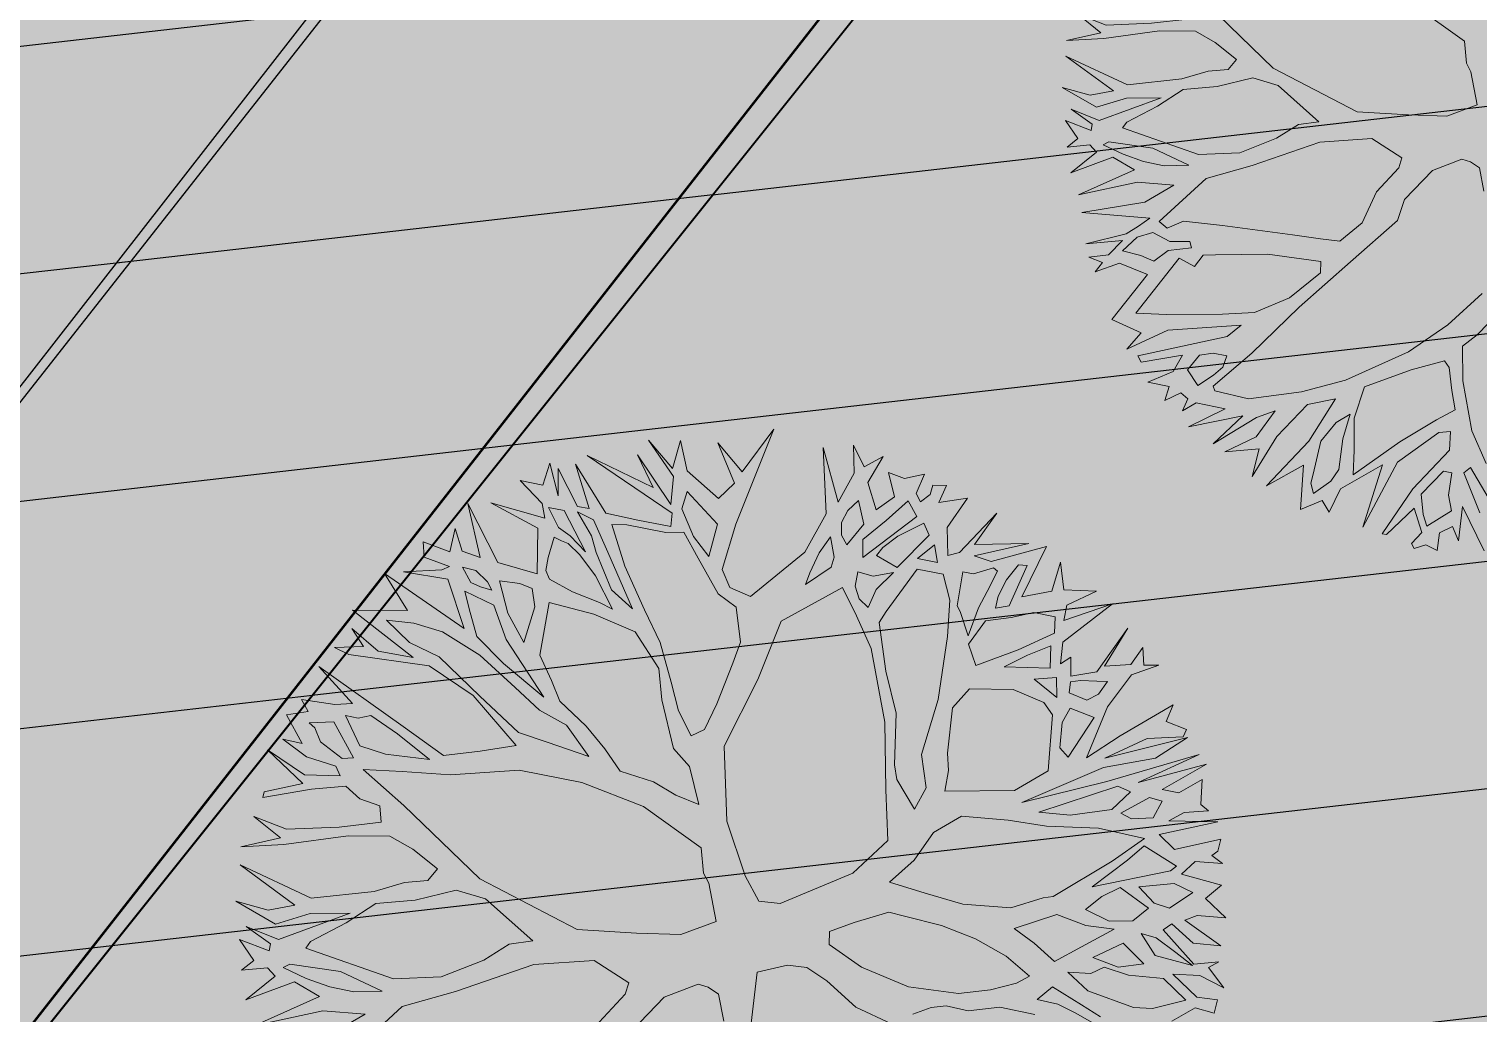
# Model space of a CAD drawing. Header units: metres. Extents: x -664657 to -643449, y -1076720 to -1062383.
# Drawn here: x -656109.07 to -656098.89, y -1069536.74 to -1069529.83 of the extents above; entities that cross this region are included whole.
import ezdxf

# ---------------------------------------------------------------- set-up
doc = ezdxf.new("R2010")
doc.units = ezdxf.units.M
doc.header["$LTSCALE"] = 0.1
doc.layers.get('0').update_dxf_attribs({"color": 8, "lineweight": 9})
doc.layers.add('AA_THER_STAFAZ', color=252, linetype='Continuous', lineweight=0)
doc.layers.add('FLOATING-WINDOWS', color=2, linetype='Continuous', plot=False)
for name, color, linetype in [('silnice-šrafa', 253, 'Continuous'), ('Vlastníci', 20, 'Continuous'), ('zeleň-šrafa', 63, 'Continuous')]:
    doc.layers.add(name, color=color, linetype=linetype)
pattern_1 = [(6.5127, (-656030.26, -1069498.5804), (-0.180059, 1.577256), [])]

# ---------------------------------------------------------------- blocks, each defined once
blk = doc.blocks.new('A$C0C461CEA')
for p, q in [((0.3025, 0.7347), (0.3349, 0.855)), ((0.3349, 0.855), (0.3322, 0.7055)), ((0.1909, 0.7948), (0.205, 0.8261)), ((0.205, 0.8261), (0.2475, 0.7785)), ((0.4478, 0.7319), (0.3814, 0.832)), ((0.3814, 0.832), (0.4728, 0.7447)), ((0.4827, 0.7766), (0.4635, 0.8454)), ((0.4635, 0.8454), (0.5034, 0.8122)), ((0.5034, 0.8122), (0.5408, 0.8486)), ((0.5408, 0.8486), (0.5229, 0.7746)), ((0.5229, 0.7746), (0.5518, 0.8295)), ((0.5518, 0.8295), (0.5504, 0.7329)), ((0.5715, 0.7163), (0.5915, 0.8197)), ((0.5915, 0.8197), (0.5994, 0.6895)), ((0.7321, 0.6194), (0.6233, 0.8242)), ((0.6233, 0.8242), (0.7212, 0.6907)), ((0.1012, 0.7057), (0.0942, 0.804)), ((0.0942, 0.804), (0.1945, 0.61)), ((0.2144, 0.7254), (0.134, 0.7876)), ((0.134, 0.7876), (0.2123, 0.7506)), ((0.231, 0.749), (0.1909, 0.7948)), ((0.2475, 0.7785), (0.2831, 0.8185)), ((0.2831, 0.8185), (0.2728, 0.7662)), ((0.7734, 0.6912), (0.7622, 0.7895)), ((0.7622, 0.7895), (0.7798, 0.7081)), ((0.0625, 0.6063), (-0.0086, 0.7652)), ((-0.0086, 0.7652), (0.1012, 0.7057)), ((0.2728, 0.7662), (0.3025, 0.7347)), ((0.4728, 0.7447), (0.4827, 0.7766)), ((0.49, 0.7113), (0.4913, 0.7617)), ((0.4913, 0.7617), (0.5191, 0.7392)), ((0.7212, 0.6907), (0.7246, 0.7724)), ((0.7246, 0.7724), (0.7385, 0.6381)), ((0.7816, 0.7099), (0.8256, 0.7548)), ((0.8256, 0.7548), (0.807, 0.6874)), ((-0.0246, 0.6811), (-0.0293, 0.7296)), ((-0.0293, 0.7296), (-0.001, 0.6561)), ((0.1945, 0.61), (0.2144, 0.7254)), ((0.2123, 0.7506), (0.231, 0.749)), ((0.2563, 0.7342), (0.2799, 0.7134)), ((0.2567, 0.6946), (0.2563, 0.7342)), ((0.3982, 0.6414), (0.4478, 0.7319)), ((0.5191, 0.7392), (0.5177, 0.6341)), ((0.5445, 0.7226), (0.5676, 0.6892)), ((0.5469, 0.6596), (0.5445, 0.7226)), ((0.5504, 0.7329), (0.5715, 0.7163)), ((-0.1076, 0.5794), (-0.1357, 0.6884)), ((-0.1357, 0.6884), (-0.031, 0.4794)), ((-0.0624, 0.6807), (-0.0837, 0.7099)), ((-0.0837, 0.7099), (-0.0246, 0.6811)), ((0.0489, 0.7094), (0.0997, 0.6739)), ((0.0706, 0.64), (0.0489, 0.7094)), ((0.2719, 0.6756), (0.2567, 0.6946)), ((0.2799, 0.7134), (0.2905, 0.6781)), ((0.3322, 0.7055), (0.3982, 0.6414)), ((0.4709, 0.6967), (0.4376, 0.6628)), ((0.4818, 0.6818), (0.4709, 0.6967)), ((0.5046, 0.682), (0.49, 0.7113)), ((0.5676, 0.6892), (0.5624, 0.6094)), ((0.5994, 0.6895), (0.6563, 0.6415)), ((0.7385, 0.6381), (0.7734, 0.6912)), ((0.7798, 0.7081), (0.7816, 0.7099)), ((0.8882, 0.6125), (0.8974, 0.7111)), ((0.8974, 0.7111), (0.915, 0.6272)), ((0.0857, 0.5729), (-0.0624, 0.6807)), ((-0.001, 0.6561), (0.0625, 0.6063)), ((0.0997, 0.6739), (0.1481, 0.6263)), ((0.226, 0.6439), (0.2358, 0.6836)), ((0.2358, 0.6836), (0.2784, 0.6252)), ((0.2907, 0.6571), (0.2719, 0.6756)), ((0.2905, 0.6781), (0.2907, 0.6571)), ((0.2979, 0.5942), (0.3158, 0.6676)), ((0.3158, 0.6676), (0.3538, 0.6409)), ((0.4376, 0.6628), (0.4193, 0.6392)), ((0.4922, 0.6693), (0.4818, 0.6818)), ((0.5033, 0.634), (0.4922, 0.6693)), ((0.5177, 0.6341), (0.5046, 0.682)), ((0.5388, 0.6217), (0.5469, 0.6596)), ((0.5997, 0.6601), (0.5814, 0.5634)), ((0.6292, 0.6436), (0.5997, 0.6601)), ((0.807, 0.6874), (0.8397, 0.5995)), ((1.0237, 0.6787), (0.847, 0.5299)), ((0.915, 0.6272), (1.0237, 0.6787)), ((-0.2502, 0.5529), (-0.2509, 0.6267)), ((-0.2509, 0.6267), (-0.2045, 0.6103)), ((-0.2045, 0.6103), (-0.2048, 0.6415)), ((-0.2048, 0.6415), (-0.1432, 0.5959)), ((0.115, 0.5798), (0.0706, 0.64)), ((0.1481, 0.6263), (0.1976, 0.5404)), ((0.2116, 0.5808), (0.226, 0.6439)), ((0.2784, 0.6252), (0.2666, 0.5435)), ((0.3538, 0.6409), (0.3733, 0.6177)), ((0.4193, 0.6392), (0.4171, 0.6182)), ((0.5123, 0.5753), (0.5033, 0.634)), ((0.6988, 0.5873), (0.6292, 0.6436)), ((0.6563, 0.6415), (0.7155, 0.5941)), ((0.7846, 0.6469), (0.7555, 0.6173)), ((0.8108, 0.5488), (0.7846, 0.6469)), ((-0.1432, 0.5959), (-0.1076, 0.5794)), ((0.2986, 0.5186), (0.2979, 0.5942)), ((0.3733, 0.6177), (0.3586, 0.578)), ((0.4171, 0.6182), (0.4494, 0.5681)), ((0.5295, 0.531), (0.5388, 0.6217)), ((0.5624, 0.6094), (0.5511, 0.4706)), ((0.7155, 0.5941), (0.7321, 0.6194)), ((0.7555, 0.6173), (0.7496, 0.55)), ((0.8397, 0.5995), (0.8882, 0.6125)), ((1.0385, 0.4544), (1.1026, 0.5894)), ((1.1026, 0.5894), (1.0744, 0.4649)), ((-0.2914, 0.4726), (-0.326, 0.5773)), ((-0.326, 0.5773), (-0.279, 0.4878)), ((-0.2559, 0.5216), (-0.2841, 0.5819)), ((-0.2841, 0.5819), (-0.2502, 0.5529)), ((-0.2145, 0.5868), (-0.1639, 0.5621)), ((-0.2083, 0.5701), (-0.2145, 0.5868)), ((-0.2122, 0.5364), (-0.2083, 0.5701)), ((-0.1639, 0.5621), (-0.163, 0.4697)), ((-0.1345, 0.5624), (-0.1379, 0.4867)), ((-0.1115, 0.544), (-0.1345, 0.5624)), ((0.1413, 0.4667), (0.0857, 0.5729)), ((0.154, 0.4584), (0.115, 0.5798)), ((0.2358, 0.4988), (0.2116, 0.5808)), ((0.3586, 0.578), (0.2986, 0.5186)), ((0.3923, 0.5717), (0.3176, 0.4768)), ((0.4686, 0.501), (0.3923, 0.5717)), ((0.4494, 0.5681), (0.4918, 0.5181)), ((0.5107, 0.4913), (0.5123, 0.5753)), ((0.5814, 0.5634), (0.5741, 0.4559)), ((0.735, 0.5691), (0.6988, 0.5873)), ((0.7356, 0.5019), (0.735, 0.5691)), ((1.137, 0.5058), (1.1659, 0.5624)), ((1.1659, 0.5624), (1.164, 0.5078)), ((-0.1865, 0.4803), (-0.2122, 0.5364)), ((-0.0838, 0.5359), (-0.1115, 0.544)), ((-0.0496, 0.4708), (-0.0838, 0.5359)), ((0.1976, 0.5404), (0.234, 0.4382)), ((0.2666, 0.5435), (0.2807, 0.3882)), ((0.5511, 0.4706), (0.5295, 0.531)), ((0.7496, 0.55), (0.7585, 0.4937)), ((0.7585, 0.4937), (0.8108, 0.5488)), ((0.847, 0.5299), (0.7715, 0.4536)), ((-0.3858, 0.4867), (-0.3775, 0.497)), ((-0.3775, 0.497), (-0.2914, 0.4726)), ((-0.2074, 0.4717), (-0.2559, 0.5216)), ((0.2807, 0.3882), (0.2358, 0.4988)), ((0.5324, 0.4219), (0.4686, 0.501)), ((0.4918, 0.5181), (0.5107, 0.4913)), ((0.7383, 0.4095), (0.7356, 0.5019)), ((1.0744, 0.4649), (1.137, 0.5058)), ((1.2126, 0.5083), (1.1542, 0.4723)), ((1.164, 0.5078), (1.2126, 0.5083)), ((-0.3938, 0.3876), (-0.4239, 0.4587)), ((-0.4239, 0.4587), (-0.3723, 0.3986)), ((-0.2804, 0.4517), (-0.3858, 0.4867)), ((-0.279, 0.4878), (-0.209, 0.4482)), ((-0.209, 0.4482), (-0.2074, 0.4717)), ((-0.163, 0.4697), (-0.1865, 0.4803)), ((-0.1379, 0.4867), (-0.0955, 0.4433)), ((-0.0133, 0.3853), (-0.0496, 0.4708)), ((-0.031, 0.4794), (0.0185, 0.379)), ((0.1745, 0.3218), (0.1413, 0.4667)), ((0.3176, 0.4768), (0.314, 0.4137)), ((1.1542, 0.4723), (1.1422, 0.4092)), ((1.1925, 0.4157), (1.2064, 0.4704)), ((1.2064, 0.4704), (1.2319, 0.4413)), ((-0.2087, 0.4212), (-0.2804, 0.4517)), ((-0.1566, 0.4361), (-0.1135, 0.3214)), ((-0.0806, 0.3907), (-0.1566, 0.4361)), ((-0.0955, 0.4433), (-0.0133, 0.3853)), ((0.1929, 0.3453), (0.154, 0.4584)), ((0.234, 0.4382), (0.2581, 0.367)), ((0.5741, 0.4559), (0.5707, 0.3742)), ((0.7715, 0.4536), (0.7677, 0.4098)), ((0.955, 0.4008), (1.0385, 0.4544)), ((1.0849, 0.438), (1.0599, 0.421)), ((1.1166, 0.4468), (1.0849, 0.438)), ((1.1021, 0.3938), (1.1166, 0.4468)), ((1.2319, 0.4413), (1.2764, 0.4291)), ((1.2764, 0.4291), (1.2389, 0.3993)), ((-0.3936, 0.3708), (-0.4822, 0.412)), ((-0.4822, 0.412), (-0.3938, 0.3876)), ((-0.3723, 0.3986), (-0.265, 0.3469)), ((-0.1939, 0.3812), (-0.2087, 0.4212)), ((0.314, 0.4137), (0.3085, 0.3633)), ((0.5399, 0.3235), (0.5324, 0.4219)), ((0.7598, 0.3635), (0.7383, 0.4095)), ((0.7677, 0.4098), (0.7999, 0.3699)), ((0.7999, 0.3699), (0.955, 0.4008)), ((1.0222, 0.4038), (0.9828, 0.3842)), ((1.0083, 0.3593), (1.0222, 0.4038)), ((1.0599, 0.421), (1.0457, 0.3957)), ((1.0457, 0.3957), (1.046, 0.3705)), ((1.046, 0.3705), (1.1021, 0.3938)), ((1.1422, 0.4092), (1.1925, 0.4157)), ((1.2156, 0.3931), (1.1509, 0.3775)), ((1.2159, 0.3529), (1.2156, 0.3931)), ((1.2389, 0.3993), (1.2391, 0.3783)), ((1.2661, 0.3828), (1.2809, 0.398)), ((1.2809, 0.398), (1.3081, 0.3832)), ((-0.4361, 0.2384), (-0.5029, 0.3764)), ((-0.5029, 0.3764), (-0.3965, 0.2346)), ((-0.2563, 0.32), (-0.3936, 0.3708)), ((-0.1618, 0.3461), (-0.1939, 0.3812)), ((0.0124, 0.3328), (-0.0806, 0.3907)), ((0.0185, 0.379), (0.0962, 0.3486)), ((0.2581, 0.367), (0.2965, 0.3085)), ((0.3085, 0.3633), (0.3345, 0.2855)), ((0.5707, 0.3742), (0.5505, 0.2834)), ((0.7311, 0.2894), (0.7598, 0.3635)), ((0.9828, 0.3842), (0.9429, 0.3545)), ((1.0838, 0.3642), (1.065, 0.3286)), ((1.1509, 0.3775), (1.0838, 0.3642)), ((1.2391, 0.3783), (1.2661, 0.3828)), ((1.3081, 0.3832), (1.2747, 0.3577)), ((-0.265, 0.3469), (-0.1764, 0.3123)), ((-0.1764, 0.3123), (-0.1618, 0.3461)), ((0.154, 0.2694), (0.0124, 0.3328)), ((0.0962, 0.3486), (0.1745, 0.3218)), ((0.2396, 0.2954), (0.1929, 0.3453)), ((0.9429, 0.3545), (0.9221, 0.3356)), ((0.9221, 0.3356), (0.9916, 0.3423)), ((0.9916, 0.3423), (1.0083, 0.3593)), ((1.065, 0.3286), (1.2159, 0.3529)), ((1.1573, 0.3337), (1.1154, 0.3267)), ((1.2227, 0.332), (1.1573, 0.3337)), ((1.2206, 0.3026), (1.2227, 0.332)), ((1.3361, 0.3355), (1.2651, 0.2988)), ((1.2747, 0.3577), (1.3361, 0.3355)), ((-0.4948, 0.221), (-0.5502, 0.3087)), ((-0.5502, 0.3087), (-0.4951, 0.2564)), ((-0.1737, 0.2746), (-0.2563, 0.32)), ((-0.1135, 0.3214), (-0.0399, 0.0946)), ((0.3075, 0.2222), (0.2396, 0.2954)), ((0.2965, 0.3085), (0.3075, 0.2222)), ((0.513, 0.2579), (0.5399, 0.3235)), ((1.04, 0.305), (1.0192, 0.2796)), ((1.0654, 0.28), (1.04, 0.305)), ((1.1154, 0.3267), (1.0945, 0.3181)), ((1.0945, 0.3181), (1.1225, 0.2722)), ((1.1225, 0.2722), (1.2206, 0.3026)), ((1.2651, 0.2988), (1.2362, 0.2421)), ((-0.142, 0.2245), (-0.1737, 0.2746)), ((0.2659, 0.178), (0.154, 0.2694)), ((0.3345, 0.2855), (0.3477, 0.2208)), ((0.5505, 0.2834), (0.5344, 0.2185)), ((0.6936, 0.2554), (0.7311, 0.2894)), ((0.8343, 0.2886), (0.726, 0.1969)), ((0.9921, 0.2901), (0.8343, 0.2886)), ((0.9904, 0.2187), (0.9921, 0.2901)), ((1.0192, 0.2796), (1.0135, 0.2501)), ((1.0573, 0.2506), (1.11, 0.2661)), ((1.11, 0.2661), (1.0654, 0.28)), ((1.2209, 0.2774), (1.173, 0.2685)), ((1.173, 0.2685), (1.2086, 0.2394)), ((1.2086, 0.2394), (1.2209, 0.2774)), ((1.2633, 0.2358), (1.3787, 0.2747)), ((1.3787, 0.2747), (1.3011, 0.2361)), ((-0.5263, 0.1871), (-0.5562, 0.2474)), ((-0.5562, 0.2474), (-0.5053, 0.1873)), ((-0.4951, 0.2564), (-0.4361, 0.2384)), ((-0.3965, 0.2346), (-0.2634, 0.1813)), ((0.4846, 0.1484), (0.513, 0.2579)), ((0.6186, 0.1917), (0.6936, 0.2554)), ((1.0135, 0.2501), (1.0222, 0.2232)), ((1.0222, 0.2232), (1.0573, 0.2506)), ((1.1606, 0.2474), (1.0537, 0.1959)), ((1.2071, 0.21), (1.1606, 0.2474)), ((1.2362, 0.2421), (1.2633, 0.2358)), ((1.3011, 0.2361), (1.4109, 0.1802)), ((-0.5765, 0.1716), (-0.5831, 0.2286)), ((-0.5831, 0.2286), (-0.5363, 0.1744)), ((-0.4148, 0.205), (-0.4948, 0.221)), ((-0.3346, 0.1632), (-0.4148, 0.205)), ((-0.1137, 0.1593), (-0.142, 0.2245)), ((0.3477, 0.2208), (0.3543, 0.1597)), ((0.5344, 0.2185), (0.5332, 0.1548)), ((0.726, 0.1969), (0.5883, 0.099)), ((0.9852, 0.1382), (0.9904, 0.2187)), ((1.1927, 0.1511), (1.2071, 0.21)), ((1.4109, 0.1802), (1.2887, 0.2132)), ((1.2887, 0.2132), (1.3166, 0.1841)), ((-0.6119, 0.1653), (-0.5765, 0.1716)), ((-0.557, 0.1424), (-0.6119, 0.1653)), ((-0.5363, 0.1744), (-0.5263, 0.1871)), ((-0.5053, 0.1873), (-0.3346, 0.1632)), ((-0.2634, 0.1813), (-0.1936, 0.167)), ((-0.1936, 0.167), (-0.1454, 0.1464)), ((0.3636, 0.065), (0.2659, 0.178)), ((0.5668, 0.1534), (0.6186, 0.1917)), ((1.0286, 0.1813), (0.99, 0.0777)), ((1.0537, 0.1959), (1.0286, 0.1813)), ((1.2493, 0.1936), (1.2013, 0.1319)), ((1.268, 0.1788), (1.2493, 0.1936)), ((1.3143, 0.169), (1.268, 0.1788)), ((1.3187, 0.1583), (1.3143, 0.169)), ((1.3166, 0.1841), (1.4429, 0.1553)), ((-0.5508, 0.1173), (-0.557, 0.1424)), ((-0.4437, 0.1495), (-0.4604, 0.141)), ((-0.4604, 0.141), (-0.3179, -0.0131)), ((-0.3531, 0.1486), (-0.4437, 0.1495)), ((-0.2733, 0.1554), (-0.3531, 0.1486)), ((-0.1914, 0.1208), (-0.2733, 0.1554)), ((-0.1454, 0.1464), (-0.1137, 0.1593)), ((0.3543, 0.1597), (0.4095, 0.1032)), ((0.4978, 0.0957), (0.4846, 0.1484)), ((0.5332, 0.1548), (0.5668, 0.1534)), ((0.934, -0.0237), (0.9852, 0.1382)), ((1.1496, 0.081), (1.1927, 0.1511)), ((1.2013, 0.1319), (1.2014, 0.1175)), ((1.2769, 0.1285), (1.3187, 0.1583)), ((1.3273, 0.1314), (1.2939, 0.1076)), ((1.305, 0.0765), (1.3843, 0.1379)), ((1.3674, 0.1486), (1.3273, 0.1314)), ((1.4429, 0.1553), (1.3404, 0.0811)), ((1.3843, 0.1379), (1.3674, 0.1486)), ((-0.6346, 0.1014), (-0.5508, 0.1173)), ((-0.5187, 0.0858), (-0.6346, 0.1014)), ((-0.5089, 0.1261), (-0.5257, 0.1259)), ((-0.5257, 0.1259), (-0.4916, 0.08)), ((-0.4158, 0.0574), (-0.5089, 0.1261)), ((-0.0987, 0.0965), (-0.1914, 0.1208)), ((0.4095, 0.1032), (0.4394, 0.0531)), ((0.5883, 0.099), (0.5142, -0.053)), ((1.2014, 0.1175), (1.1918, 0.0604)), ((1.1918, 0.0604), (1.2418, 0.1053)), ((1.2418, 0.1053), (1.2769, 0.1285)), ((1.2939, 0.1076), (1.2755, 0.0865)), ((1.406, 0.0607), (1.4535, 0.1092)), ((1.4535, 0.1092), (1.4313, 0.0502)), ((-0.4845, 0.0297), (-0.5187, 0.0858)), ((-0.4916, 0.08), (-0.4534, 0.0384)), ((-0.0496, 0.0483), (-0.0987, 0.0965)), ((-0.0399, 0.0946), (0.1007, -0.1098)), ((0.4758, 0.0097), (0.4978, 0.0957)), ((0.99, 0.0777), (0.9657, -0.0174)), ((1.0643, -0.035), (1.1496, 0.081)), ((1.2421, 0.0717), (1.1836, 0.0436)), ((1.2969, 0.0513), (1.2421, 0.0717)), ((1.2755, 0.0865), (1.305, 0.0765)), ((1.3404, 0.0811), (1.406, 0.0607)), ((-0.4926, -0.0022), (-0.6442, 0.0407)), ((-0.6442, 0.0407), (-0.4845, 0.0297)), ((-0.4534, 0.0384), (-0.411, 0.0028)), ((-0.3538, -0.026), (-0.4158, 0.0574)), ((-0.0003, -0.0856), (-0.0496, 0.0483)), ((0.4347, -0.079), (0.3636, 0.065)), ((0.4394, 0.0531), (0.4758, 0.0097)), ((1.1836, 0.0436), (1.1756, -0.0069)), ((1.3474, 0.0368), (1.2969, 0.0513)), ((1.3855, 0.0059), (1.3474, 0.0368)), ((1.4313, 0.0502), (1.4947, 0.013)), ((-0.411, 0.0028), (-0.3538, -0.026)), ((1.3667, -0.0261), (1.3855, 0.0059)), ((1.4208, 0.0165), (1.3983, -0.0108)), ((1.4947, 0.013), (1.4208, 0.0165)), ((-0.5084, -0.1007), (-0.6588, -0.0038)), ((-0.6588, -0.0038), (-0.5005, -0.0569)), ((-0.4123, -0.0536), (-0.4926, -0.0022)), ((-0.3179, -0.0131), (-0.2208, -0.0601)), ((0.8639, -0.1588), (0.934, -0.0237)), ((0.9657, -0.0174), (0.9079, -0.1187)), ((1.1756, -0.0069), (1.2766, -0.0203)), ((1.2766, -0.0203), (1.3667, -0.0261)), ((1.5137, -0.0288), (1.3735, -0.053)), ((1.3983, -0.0108), (1.5137, -0.0288)), ((-0.5005, -0.0569), (-0.4123, -0.0536)), ((-0.2208, -0.0601), (-0.1181, -0.0717)), ((0.5142, -0.053), (0.4921, -0.1816)), ((0.9728, -0.1265), (1.0643, -0.035)), ((1.1382, -0.0469), (1.0838, -0.0666)), ((1.2245, -0.0947), (1.1382, -0.0469)), ((1.2306, -0.04), (1.3211, -0.0913)), ((1.2894, -0.0412), (1.2306, -0.04)), ((1.3459, -0.0473), (1.2894, -0.0412)), ((1.3211, -0.0913), (1.3459, -0.0473)), ((1.3735, -0.053), (1.3463, -0.0935)), ((-0.5989, -0.1184), (-0.6875, -0.0815)), ((-0.6875, -0.0815), (-0.5822, -0.1081)), ((-0.3298, -0.078), (-0.4915, -0.1198)), ((-0.2078, -0.1044), (-0.3298, -0.078)), ((-0.1181, -0.0717), (-0.0509, -0.0669)), ((-0.0509, -0.0669), (-0.0003, -0.0856)), ((0.4118, -0.132), (0.4347, -0.079)), ((1.0838, -0.0666), (1.0258, -0.1512)), ((1.2713, -0.153), (1.2245, -0.0947)), ((1.3237, -0.1165), (1.2773, -0.0959)), ((1.2773, -0.0959), (1.3031, -0.1569)), ((1.3463, -0.0935), (1.3739, -0.0908)), ((1.3739, -0.0908), (1.3533, -0.1288)), ((1.4098, -0.1475), (1.5185, -0.0936)), ((1.5185, -0.0936), (1.4308, -0.1449)), ((-0.6718, -0.1443), (-0.6973, -0.1152)), ((-0.6973, -0.1152), (-0.6491, -0.1339)), ((-0.6491, -0.1339), (-0.5989, -0.1184)), ((-0.561, -0.1289), (-0.6113, -0.142)), ((-0.5822, -0.1081), (-0.5444, -0.1053)), ((-0.5189, -0.1369), (-0.561, -0.1289)), ((-0.5444, -0.1053), (-0.5084, -0.1007)), ((-0.4915, -0.1198), (-0.481, -0.1449)), ((-0.0227, -0.1338), (-0.2078, -0.1044)), ((0.1007, -0.1098), (0.2148, -0.1801)), ((0.9079, -0.1187), (0.8974, -0.1501)), ((0.9465, -0.1982), (0.9728, -0.1265)), ((1.3031, -0.1569), (1.3237, -0.1165)), ((1.3533, -0.1288), (1.4098, -0.1475)), ((-0.7011, -0.1572), (-0.6718, -0.1443)), ((-0.6338, -0.1674), (-0.7011, -0.1572)), ((-0.6113, -0.142), (-0.5749, -0.1752)), ((-0.4909, -0.1786), (-0.5189, -0.1369)), ((-0.481, -0.1449), (-0.4348, -0.1486)), ((-0.4348, -0.1486), (-0.3496, -0.2066)), ((0.1015, -0.1896), (-0.0227, -0.1338)), ((0.3858, -0.2414), (0.412, -0.1572)), ((0.412, -0.1572), (0.4118, -0.132)), ((0.8145, -0.2625), (0.8639, -0.1588)), ((0.8974, -0.1501), (0.9006, -0.228)), ((1.0258, -0.1512), (1.0094, -0.1868)), ((1.2758, -0.1866), (1.2713, -0.153)), ((1.3468, -0.1397), (1.3326, -0.1608)), ((1.3326, -0.1608), (1.3599, -0.1942)), ((1.3678, -0.1479), (1.3468, -0.1397)), ((1.3998, -0.1662), (1.3678, -0.1479)), ((1.4308, -0.1449), (1.4857, -0.1695)), ((1.4857, -0.1695), (1.5275, -0.1481)), ((1.5275, -0.1481), (1.511, -0.1843)), ((-0.5828, -0.2275), (-0.6338, -0.1674)), ((-0.5749, -0.1752), (-0.5518, -0.2044)), ((-0.4444, -0.2033), (-0.4909, -0.1786)), ((0.1467, -0.2708), (0.1015, -0.1896)), ((0.2148, -0.1801), (0.3017, -0.2297)), ((0.4921, -0.1816), (0.4927, -0.2464)), ((1.0094, -0.1868), (0.9803, -0.2249)), ((1.2078, -0.294), (1.2758, -0.1866)), ((1.3179, -0.1922), (1.2869, -0.2117)), ((1.3561, -0.2362), (1.3179, -0.1922)), ((1.3599, -0.1942), (1.3893, -0.1939)), ((1.3893, -0.1939), (1.4209, -0.1786)), ((1.4757, -0.1906), (1.3938, -0.2292)), ((1.4209, -0.1786), (1.3998, -0.1662)), ((1.5406, -0.2008), (1.4757, -0.1906)), ((1.511, -0.1843), (1.5406, -0.2008)), ((-0.7209, -0.2876), (-0.5828, -0.2275)), ((-0.4904, -0.229), (-0.6577, -0.302)), ((-0.5518, -0.2044), (-0.5057, -0.1973)), ((-0.5057, -0.1973), (-0.4485, -0.2202)), ((-0.4648, -0.2665), (-0.4904, -0.229)), ((-0.4485, -0.2202), (-0.4444, -0.2033)), ((-0.3496, -0.2066), (-0.1997, -0.3144)), ((0.9006, -0.228), (0.9465, -0.1982)), ((0.9803, -0.2249), (1.1197, -0.2973)), ((1.2869, -0.2117), (1.2555, -0.26)), ((-0.4314, -0.2512), (-0.4648, -0.2665)), ((-0.4018, -0.2659), (-0.4314, -0.2512)), ((0.3017, -0.2297), (0.3858, -0.2414)), ((0.4927, -0.2464), (0.5332, -0.2736)), ((1.2555, -0.26), (1.2624, -0.2875)), ((1.2624, -0.2875), (1.3561, -0.2362)), ((1.3938, -0.2292), (1.298, -0.3082)), ((-0.6698, -0.3543), (-0.7209, -0.2876)), ((-0.2812, -0.3278), (-0.4018, -0.2659)), ((0.0463, -0.318), (0.1277, -0.2902)), ((0.1277, -0.2902), (0.1467, -0.2708)), ((0.5332, -0.2736), (0.7097, -0.2905)), ((0.7097, -0.2905), (0.8145, -0.2625)), ((0.9138, -0.2951), (0.987, -0.292)), ((0.987, -0.292), (1.0758, -0.3499)), ((1.1197, -0.2973), (1.2078, -0.294)), ((-0.6577, -0.302), (-0.5883, -0.3434)), ((-0.1997, -0.3144), (-0.1405, -0.3576)), ((-0.0246, -0.3715), (0.0463, -0.318)), ((0.8463, -0.3294), (0.9138, -0.2951)), ((1.298, -0.3082), (1.3885, -0.3007)), ((1.3885, -0.3007), (1.5271, -0.2951)), ((1.5271, -0.2951), (1.4955, -0.3206)), ((1.4955, -0.3206), (1.5277, -0.3581)), ((-0.7224, -0.3741), (-0.6698, -0.3543)), ((-0.5883, -0.3434), (-0.4592, -0.4111)), ((-0.167, -0.4107), (-0.2812, -0.3278)), ((-0.1405, -0.3576), (-0.0982, -0.3866)), ((0.2019, -0.3375), (0.1015, -0.3702)), ((0.2837, -0.3475), (0.2019, -0.3375)), ((0.3006, -0.3641), (0.2837, -0.3475)), ((0.7733, -0.3469), (0.8463, -0.3294)), ((0.8327, -0.4069), (0.7733, -0.3469)), ((1.0758, -0.3499), (1.1459, -0.4021)), ((1.3218, -0.3457), (1.1218, -0.3285)), ((1.1218, -0.3285), (1.3137, -0.377)), ((1.4355, -0.3824), (1.3218, -0.3457)), ((1.4393, -0.3338), (1.3342, -0.3288)), ((1.3342, -0.3288), (1.5213, -0.375)), ((1.5128, -0.3691), (1.4393, -0.3338)), ((1.5277, -0.3581), (1.5128, -0.3691)), ((-0.6047, -0.3813), (-0.7224, -0.3741)), ((-0.4293, -0.4594), (-0.6047, -0.3813)), ((-0.0982, -0.3866), (-0.0246, -0.3715)), ((0.1015, -0.3702), (0.0598, -0.4102)), ((0.2954, -0.4482), (0.3135, -0.3892)), ((0.3135, -0.3892), (0.3006, -0.3641)), ((0.4142, -0.3858), (0.348, -0.4812)), ((0.4816, -0.4043), (0.4142, -0.3858)), ((0.6014, -0.3822), (0.5867, -0.4075)), ((0.6603, -0.39), (0.6014, -0.3822)), ((0.7403, -0.406), (0.6603, -0.39)), ((1.1455, -0.3661), (1.3307, -0.3979)), ((1.2047, -0.4057), (1.1455, -0.3661)), ((1.3137, -0.377), (1.5259, -0.4212)), ((1.5213, -0.375), (1.4355, -0.3824)), ((-0.7051, -0.4219), (-0.7053, -0.4033)), ((-0.7053, -0.4033), (-0.4755, -0.4683)), ((-0.6016, -0.4569), (-0.7051, -0.4219)), ((-0.4592, -0.4111), (-0.3833, -0.4464)), ((-0.1817, -0.436), (-0.167, -0.4107)), ((0.0598, -0.4102), (-0.0994, -0.4478)), ((0.5179, -0.4292), (0.4816, -0.4043)), ((0.5867, -0.4075), (0.6277, -0.4869)), ((0.7675, -0.431), (0.7403, -0.406)), ((0.8963, -0.4693), (0.8327, -0.4069)), ((1.1459, -0.4021), (1.2473, -0.4617)), ((1.2933, -0.4384), (1.2047, -0.4057)), ((1.3495, -0.4229), (1.2933, -0.4384)), ((1.3307, -0.3979), (1.3495, -0.4229)), ((1.5259, -0.4212), (1.3746, -0.4124)), ((1.3746, -0.4124), (1.5304, -0.4487)), ((-0.6433, -0.4825), (-0.6016, -0.4569)), ((-0.3833, -0.4464), (-0.2842, -0.4556)), ((-0.2842, -0.4556), (-0.1817, -0.436)), ((-0.0994, -0.4478), (-0.2736, -0.4891)), ((0.5435, -0.4769), (0.5179, -0.4292)), ((0.8311, -0.4891), (0.7675, -0.431)), ((1.3078, -0.4551), (1.3816, -0.4544)), ((1.323, -0.4777), (1.3078, -0.4551)), ((1.3816, -0.4544), (1.4028, -0.4752)), ((1.5304, -0.4487), (1.4152, -0.4516)), ((1.4152, -0.4516), (1.4449, -0.4766)), ((-0.6707, -0.5122), (-0.7148, -0.4766)), ((-0.7148, -0.4766), (-0.6433, -0.4825)), ((-0.5618, -0.4775), (-0.6078, -0.4966)), ((-0.5281, -0.4898), (-0.5618, -0.4775)), ((-0.5002, -0.5123), (-0.5281, -0.4898)), ((-0.4755, -0.4683), (-0.4293, -0.4594)), ((-0.2736, -0.4891), (-0.4394, -0.5369)), ((0.5738, -0.5607), (0.5435, -0.4769)), ((0.6277, -0.4869), (0.6999, -0.5762)), ((0.8845, -0.5516), (0.8311, -0.4891)), ((0.9875, -0.5272), (0.8963, -0.4693)), ((1.2473, -0.4617), (1.3278, -0.5305)), ((1.3671, -0.4983), (1.323, -0.4777)), ((1.4028, -0.4752), (1.3671, -0.4983)), ((1.4449, -0.4766), (1.5054, -0.4742)), ((1.5054, -0.4742), (1.4765, -0.5225)), ((-0.6974, -0.5394), (-0.6707, -0.5122)), ((-0.6078, -0.4966), (-0.6031, -0.5451)), ((-0.5234, -0.5335), (-0.5002, -0.5123)), ((1.4345, -0.5211), (1.3949, -0.5215)), ((1.3949, -0.5215), (1.492, -0.5751)), ((1.4851, -0.5434), (1.4345, -0.5211)), ((1.4765, -0.5225), (1.4851, -0.5434)), ((-0.6512, -0.5414), (-0.6974, -0.5394)), ((-0.6426, -0.5641), (-0.6512, -0.5414)), ((-0.6031, -0.5451), (-0.5546, -0.5404)), ((-0.4394, -0.5369), (-0.5693, -0.5658)), ((-0.5546, -0.5404), (-0.5234, -0.5335)), ((0.9272, -0.6184), (0.8845, -0.5516)), ((1.0632, -0.5415), (0.9875, -0.5272)), ((1.0843, -0.5497), (1.0632, -0.5415)), ((1.2397, -0.5416), (1.0843, -0.5497)), ((1.271, -0.5563), (1.1727, -0.5716)), ((1.3278, -0.5305), (1.2397, -0.5416)), ((1.3195, -0.545), (1.271, -0.5563)), ((1.3622, -0.6202), (1.3195, -0.545)), ((1.492, -0.5751), (1.3614, -0.5386)), ((1.3614, -0.5386), (1.3763, -0.5846)), ((-0.6699, -0.5854), (-0.6426, -0.5641)), ((-0.628, -0.5832), (-0.6699, -0.5854)), ((-0.5687, -0.633), (-0.628, -0.5832)), ((-0.5693, -0.5658), (-0.571, -0.5784)), ((-0.571, -0.5784), (-0.5032, -0.6384)), ((0.6267, -0.6316), (0.5738, -0.5607)), ((0.6999, -0.5762), (0.793, -0.6425)), ((0.9729, -0.5718), (1.0721, -0.5894)), ((0.9968, -0.6219), (0.9729, -0.5718)), ((1.0721, -0.5894), (1.1188, -0.6418)), ((1.1727, -0.5716), (1.3455, -0.6227)), ((1.3763, -0.5846), (1.4798, -0.613)), ((0.953, -0.683), (0.9272, -0.6184)), ((1.0184, -0.6805), (0.9968, -0.6219)), ((1.1353, -0.6098), (1.1814, -0.6009)), ((1.1694, -0.6581), (1.1353, -0.6098)), ((1.1814, -0.6009), (1.2277, -0.6029)), ((1.2277, -0.6029), (1.262, -0.674)), ((1.3392, -0.6522), (1.2656, -0.6211)), ((1.2656, -0.6211), (1.2787, -0.6696)), ((1.3455, -0.6227), (1.3622, -0.6202)), ((1.4798, -0.613), (1.4608, -0.6342)), ((-0.5365, -0.6705), (-0.6755, -0.6298)), ((-0.6755, -0.6298), (-0.5687, -0.633)), ((-0.5032, -0.6384), (-0.3725, -0.6875)), ((0.7234, -0.6414), (0.6795, -0.6352)), ((0.7553, -0.6537), (0.7234, -0.6414)), ((0.7934, -0.6869), (0.7553, -0.6537)), ((0.793, -0.6425), (0.8605, -0.6695)), ((1.1188, -0.6418), (1.1714, -0.679)), ((1.3671, -0.6897), (1.3392, -0.6522)), ((1.4043, -0.6306), (1.3642, -0.6412)), ((1.3642, -0.6412), (1.4321, -0.7059)), ((1.4569, -0.6637), (1.4043, -0.6306)), ((1.4608, -0.6342), (1.444, -0.6362)), ((1.444, -0.6362), (1.4569, -0.6637)), ((-0.6394, -0.6985), (-0.5365, -0.6705)), ((-0.3725, -0.6875), (-0.2564, -0.714)), ((0.0478, -0.7128), (0.1651, -0.6823)), ((0.8609, -0.7133), (0.7934, -0.6869)), ((0.8605, -0.6695), (0.9194, -0.6833)), ((0.9194, -0.6833), (0.953, -0.683)), ((1.0874, -0.6799), (1.0184, -0.6805)), ((1.1714, -0.679), (1.0874, -0.6799)), ((1.2176, -0.6828), (1.1694, -0.6581)), ((1.262, -0.674), (1.2176, -0.6828)), ((1.2787, -0.6696), (1.3042, -0.6964)), ((-0.5069, -0.6912), (-0.6394, -0.6985)), ((-0.5317, -0.7353), (-0.4564, -0.6991)), ((-0.4564, -0.6991), (-0.5069, -0.6912)), ((-0.2564, -0.714), (-0.0757, -0.7266)), ((-0.0757, -0.7266), (0.0478, -0.7128)), ((0.9226, -0.7655), (0.8609, -0.7133)), ((1.0331, -0.7158), (1.0529, -0.7744)), ((1.0778, -0.743), (1.0331, -0.7158)), ((1.0985, -0.7134), (1.1742, -0.7168)), ((1.1386, -0.7592), (1.0985, -0.7134)), ((1.1742, -0.7168), (1.1934, -0.7796)), ((1.2204, -0.7164), (1.2251, -0.7751)), ((1.2458, -0.7413), (1.2204, -0.7164)), ((1.3042, -0.6964), (1.3671, -0.6897)), ((1.4321, -0.7059), (1.386, -0.7148)), ((1.386, -0.7148), (1.4058, -0.7752)), ((-0.5398, -0.7671), (-0.6223, -0.7319)), ((-0.6223, -0.7319), (-0.5317, -0.7353)), ((-0.374, -0.7235), (-0.4834, -0.76)), ((-0.4157, -0.8097), (-0.3023, -0.7456)), ((-0.3023, -0.7456), (-0.374, -0.7235)), ((0.1849, -0.7451), (0.103, -0.7711)), ((0.9433, -0.7377), (0.9871, -0.7289)), ((0.979, -0.7691), (0.9433, -0.7377)), ((0.9871, -0.7289), (1.0255, -0.7957)), ((1.1114, -0.7444), (1.0778, -0.743)), ((1.1514, -0.7861), (1.1114, -0.7444)), ((1.2691, -0.7915), (1.2458, -0.7413)), ((1.2919, -0.7301), (1.2685, -0.7327)), ((1.2685, -0.7327), (1.2929, -0.8333)), ((1.3135, -0.7911), (1.2919, -0.7301)), ((1.3508, -0.7403), (1.3214, -0.7364)), ((1.3214, -0.7364), (1.366, -0.826)), ((1.4058, -0.7752), (1.3508, -0.7403)), ((-0.4834, -0.76), (-0.5896, -0.8222)), ((-0.5896, -0.8222), (-0.5398, -0.7671)), ((-0.2207, -0.7532), (-0.2831, -0.8126)), ((-0.0921, -0.7712), (-0.2207, -0.7532)), ((-0.0037, -0.7913), (-0.0921, -0.7712)), ((0.055, -0.7799), (0.0138, -0.8602)), ((0.103, -0.7711), (0.055, -0.7799)), ((1.0046, -0.8043), (0.979, -0.7691)), ((1.0529, -0.7744), (1.1269, -0.8559)), ((1.1934, -0.7796), (1.1386, -0.7592)), ((1.2251, -0.7751), (1.2887, -0.8351)), ((-0.5682, -0.8616), (-0.4157, -0.8097)), ((-0.3294, -0.8005), (-0.388, -0.8245)), ((-0.335, -0.8467), (-0.2874, -0.7983)), ((-0.2874, -0.7983), (-0.3294, -0.8005)), ((-0.2831, -0.8126), (-0.322, -0.8868)), ((-0.0239, -0.8689), (-0.0017, -0.8123)), ((-0.0017, -0.8123), (-0.0037, -0.7913)), ((1.0454, -0.8693), (1.0046, -0.8043)), ((1.0255, -0.7957), (1.0511, -0.8398)), ((1.2173, -0.8298), (1.1514, -0.7861)), ((1.2887, -0.8351), (1.2691, -0.7915)), ((1.366, -0.826), (1.3135, -0.7911)), ((-0.388, -0.8245), (-0.4461, -0.8922)), ((-0.3811, -0.9126), (-0.335, -0.8467)), ((1.2389, -0.8968), (1.2173, -0.8298)), ((1.2932, -0.8627), (1.2401, -0.8314)), ((1.2401, -0.8314), (1.2642, -0.9026)), ((1.2929, -0.8333), (1.3453, -0.8556)), ((-0.4573, -0.8587), (-0.5682, -0.8616)), ((-0.5193, -0.9578), (-0.4573, -0.8587)), ((-0.0402, -0.9177), (-0.0239, -0.8689)), ((0.0138, -0.8602), (-0.027, -0.9866)), ((1.1269, -0.8559), (1.1631, -0.8784)), ((1.1631, -0.8784), (1.2389, -0.8968)), ((1.3273, -0.9128), (1.2932, -0.8627)), ((1.3453, -0.8556), (1.3183, -0.8558)), ((1.3183, -0.8558), (1.3273, -0.9128)), ((-0.4628, -0.9092), (-0.4691, -0.9363)), ((-0.4461, -0.8922), (-0.4628, -0.9092)), ((-0.4146, -0.9297), (-0.3811, -0.9126)), ((-0.322, -0.8868), (-0.355, -0.9418)), ((1.2642, -0.9026), (1.3023, -0.9298)), ((-0.4691, -0.9363), (-0.4146, -0.9297)), ((-0.355, -0.9418), (-0.2064, -0.9235)), ((-0.1053, -0.9495), (-0.2372, -0.9676)), ((-0.2064, -0.9235), (-0.0948, -0.9182)), ((-0.0776, -0.9619), (-0.1053, -0.9495)), ((-0.0948, -0.9182), (-0.0402, -0.9177)), ((1.2494, -0.9219), (1.1888, -0.9243)), ((1.2815, -0.9528), (1.2494, -0.9219)), ((1.3023, -0.9298), (1.2815, -0.9528)), ((-0.458, -0.9638), (-0.5193, -0.9578)), ((-0.4559, -0.9991), (-0.458, -0.9638)), ((-0.4017, -0.959), (-0.4559, -0.9991)), ((-0.2751, -0.9554), (-0.4017, -0.959)), ((-0.3963, -1.0748), (-0.2751, -0.9554)), ((-0.2372, -0.9676), (-0.3963, -1.0748)), ((-0.1024, -1.0041), (-0.0776, -0.9619)), ((-0.2346, -1.0474), (-0.1024, -1.0041)), ((-0.027, -0.9866), (-0.0345, -1.0796)), ((-0.36, -1.114), (-0.2346, -1.0474)), ((-0.1422, -1.0447), (-0.2218, -1.0707)), ((-0.1253, -1.0589), (-0.1422, -1.0447)), ((-0.2218, -1.0707), (-0.2423, -1.1195)), ((-0.1602, -1.1061), (-0.1253, -1.0589)), ((-0.0975, -1.0737), (-0.109, -1.1854)), ((-0.0748, -1.0692), (-0.0975, -1.0737)), ((-0.0659, -1.3002), (-0.0748, -1.0692)), ((-0.2551, -1.0944), (-0.3515, -1.1205)), ((-0.2671, -1.1593), (-0.2551, -1.0944)), ((-0.1724, -1.1458), (-0.1602, -1.1061)), ((-0.3515, -1.1205), (-0.36, -1.114)), ((-0.2423, -1.1195), (-0.248, -1.1507)), ((-0.248, -1.1507), (-0.1724, -1.1458)), ((-0.3048, -1.1723), (-0.2671, -1.1593)), ((-0.3046, -1.1873), (-0.3048, -1.1723)), ((-0.1412, -1.1497), (-0.1927, -1.224)), ((-0.1459, -1.2782), (-0.1412, -1.1497)), ((-0.2728, -1.193), (-0.3046, -1.1873)), ((-0.2539, -1.2204), (-0.2728, -1.193)), ((-0.2267, -1.1823), (-0.2539, -1.2204)), ((-0.1889, -1.1838), (-0.2267, -1.1823)), ((-0.1927, -1.224), (-0.1889, -1.1838))]:
    blk.add_line(p, q)

msp = doc.modelspace()

# ---------------------------------------------------------------- hatches: boundary and pattern name
at = {"layer": 'silnice-šrafa'}
h = msp.add_hatch(color=256, dxfattribs=at)
h.paths.add_polyline_path([(-655934.817, -1069519.136), (-655934.381, -1069519.507), (-655929.063, -1069513.25), (-655926.875, -1069514.875), (-655921.972, -1069508.971), (-655920.25, -1069507.75), (-655914.688, -1069501.25), (-655913.688, -1069500.018), (-655913.125, -1069500.018), (-655908.875, -1069494.393), (-655911.937, -1069492.125), (-655915.313, -1069489.375), (-655918.438, -1069485), (-655918.125, -1069480.125), (-655903.938, -1069460.25), (-655903.563, -1069456.875), (-655943.688, -1069425), (-655950.875, -1069426.375), (-655951.25, -1069429.75), (-655955.125, -1069435.25), (-655963.125, -1069444.75), (-655964.875, -1069447.032), (-655966.438, -1069447.782), (-655969.062, -1069447.657), (-655968.938, -1069441.657), (-656023.312, -1069400.014), (-656034.75, -1069414.764), (-656037.312, -1069414.875), (-656042.562, -1069421.25), (-656046.826, -1069426.478), (-656050.375, -1069429.504), (-656052.938, -1069429.129), (-656062.125, -1069421.625), (-656066.875, -1069417.77), (-656074.134, -1069427.244), (-656070.534, -1069429.871), (-656067, -1069425.029), (-656064.5, -1069424.654), (-656055.623, -1069432.262), (-656054.438, -1069433.279), (-656054.375, -1069436.029), (-656087.125, -1069477.404), (-656089.625, -1069478.529), (-656091.875, -1069477.779), (-656101.063, -1069470.279), (-656101.125, -1069467.654), (-656096, -1069461.279), (-656096.836, -1069460.642), (-656094.563, -1069457.625), (-656104.625, -1069449.612), (-656114.688, -1069462.125), (-656119.052, -1069467.693), (-656115.5, -1069470.5), (-656112.812, -1069469.125), (-656109.687, -1069468.25), (-656108, -1069468.875), (-656108, -1069468.875), (-656103.197, -1069472.855), (-656099.25, -1069476.125), (-656103.197, -1069472.855), (-656099.25, -1069476.125), (-656096.125, -1069479.125), (-656095.938, -1069481.625), (-656097.5, -1069485.5), (-656108.937, -1069500), (-656107.75, -1069500), (-656149.25, -1069551.375), (-656154.062, -1069557.5), (-656138.375, -1069573.642), (-656126.933, -1069558.864), (-656115.084, -1069544.497), (-656113.819, -1069542.907), (-656072.717, -1069490.43), (-656038.755, -1069447.714), (-656041.438, -1069445.5), (-656022.563, -1069421.75), (-656020.75, -1069420.25), (-656018.688, -1069420), (-656016.563, -1069420.875), (-656011.75, -1069424.625), (-656009.938, -1069426.125), (-655937.312, -1069483.75), (-655939.62, -1069486.369), (-655932.452, -1069492.219), (-655933.651, -1069493.989), (-655930.067, -1069496.677), (-655941.875, -1069512), (-655943.691, -1069511.818)])
edge = h.paths.add_edge_path()
edge.add_line((-656021.428, -1069599.202), (-656058.94, -1069579.991))
edge.add_arc((-656064.41, -1069590.671), 12, 62.8821, 127.2343)
edge.add_line((-656071.671, -1069581.117), (-656067.618, -1069584.34))
edge.add_line((-656067.618, -1069584.34), (-656088.296, -1069610.119))
edge.add_line((-656088.296, -1069610.119), (-656092.577, -1069606.667))
edge.add_arc((-656087.907, -1069610.433), 6, 141.1161, 198.5138)
edge.add_arc((-656099.286, -1069614.244), 6, -38.5119, 18.5138, ccw=False)
edge.add_line((-656094.591, -1069617.98), (-656096.875, -1069620.85))
edge.add_line((-656096.875, -1069620.85), (-656103.938, -1069629.725))
edge.add_line((-656103.938, -1069629.725), (-656111.562, -1069623.663))
edge.add_line((-656111.562, -1069623.663), (-656110.802, -1069624.267))
edge.add_line((-656110.802, -1069624.267), (-656107.438, -1069619.768))
edge.add_line((-656107.438, -1069619.768), (-656105.312, -1069617.893))
edge.add_line((-656105.312, -1069617.893), (-656105.875, -1069613.018))
edge.add_line((-656105.875, -1069613.018), (-656107.375, -1069609.768))
edge.add_line((-656107.375, -1069609.768), (-656111.375, -1069606.518))
edge.add_line((-656111.375, -1069606.518), (-656179.688, -1069553.268))
edge.add_line((-656179.688, -1069553.268), (-656179.062, -1069552.375))
edge.add_line((-656179.062, -1069552.375), (-656173.875, -1069545.875))
edge.add_line((-656173.875, -1069545.875), (-656170.875, -1069546.625))
edge.add_line((-656170.875, -1069546.625), (-656168.438, -1069550.875))
edge.add_line((-656168.438, -1069550.875), (-656159.438, -1069558.5))
edge.add_line((-656159.438, -1069558.5), (-656156.5, -1069559))
edge.add_line((-656156.5, -1069559), (-656154.062, -1069557.5))
edge.add_line((-656154.062, -1069557.5), (-656138.375, -1069573.642))
edge.add_line((-656138.375, -1069573.642), (-656138.375, -1069573.642))
edge.add_line((-656138.375, -1069573.642), (-656134.25, -1069576.968))
edge.add_line((-656134.25, -1069576.968), (-656119.438, -1069588.593))
edge.add_line((-656119.438, -1069588.593), (-656120.75, -1069590.25))
edge.add_line((-656120.75, -1069590.25), (-656106.837, -1069601.157))
edge.add_line((-656106.837, -1069601.157), (-656104.694, -1069602.778))
edge.add_arc((-656101.018, -1069597.919), 6.093, 232.8925, 320.5527)
edge.add_line((-656096.313, -1069601.791), (-656095.684, -1069601.005))
edge.add_line((-656095.684, -1069601.005), (-656099.98, -1069597.568))
edge.add_line((-656099.98, -1069597.568), (-656098.035, -1069595.122))
edge.add_line((-656098.035, -1069595.122), (-656094.537, -1069597.903))
edge.add_line((-656094.537, -1069597.903), (-656077.111, -1069575.986))
edge.add_line((-656077.111, -1069575.986), (-656080.56, -1069573.234))
edge.add_line((-656080.56, -1069573.234), (-656079.719, -1069572.18))
edge.add_line((-656079.719, -1069572.18), (-656074.297, -1069565.385))
edge.add_line((-656074.297, -1069565.385), (-656048.494, -1069578.599))
edge.add_line((-656048.494, -1069578.599), (-656045.759, -1069573.259))
edge.add_line((-656045.759, -1069573.259), (-656030.183, -1069581.236))
edge.add_line((-656030.183, -1069581.236), (-656032.918, -1069586.576))
edge.add_line((-656032.918, -1069586.576), (-656028.545, -1069588.816))
edge.add_line((-656028.545, -1069588.816), (-656024.197, -1069583.347))
edge.add_line((-656024.197, -1069583.347), (-656013.271, -1069588.943))
edge.add_line((-656013.271, -1069588.943), (-656021.428, -1069599.202))
at = {"layer": 'Vlastníci'}
h = msp.add_hatch(dxfattribs=at)
h.set_pattern_fill('ANSI31', color=93, scale=0.5, style=0)
h.set_pattern_definition(pattern_1)
h.paths.add_polyline_path([(-655948.68, -1069507.704), (-655934.17, -1069519.242), (-655929.063, -1069513.25), (-655926.861, -1069515.001), (-655921.937, -1069509), (-655920.25, -1069507.75), (-655915.131, -1069501.312), (-655913.688, -1069500.018), (-655913.125, -1069500.018), (-655908.875, -1069494.393), (-655911.958, -1069491.942), (-655915.313, -1069489.375), (-655918.438, -1069485), (-655918.125, -1069480.125), (-655903.938, -1069460.25), (-655903.563, -1069456.875), (-655943.688, -1069425), (-655951.25, -1069429.75), (-655955.125, -1069435.25), (-655964.918, -1069447.037), (-655966.438, -1069447.782), (-655969.062, -1069447.657), (-655968.938, -1069441.625), (-656023.312, -1069400.014), (-656034.75, -1069414.764), (-656037.312, -1069414.875), (-656042.562, -1069421.25), (-656046.562, -1069426.254), (-656050.375, -1069429.504), (-656052.938, -1069429.129), (-656062.289, -1069421.511), (-656064.826, -1069424.702), (-656064.5, -1069424.654), (-656054.438, -1069433.279), (-656054.375, -1069436.029), (-656035.438, -1069438.25), (-656022.563, -1069421.75), (-656020.75, -1069420.25), (-656018.688, -1069420), (-656016.563, -1069420.875), (-656011.75, -1069424.625), (-656014.625, -1069428.25), (-656013.125, -1069429.5), (-656009.938, -1069426.125), (-655937.312, -1069483.75), (-655939.625, -1069486.375), (-655932.375, -1069492.125), (-655933.807, -1069493.879), (-655929.938, -1069496.505), (-655941.875, -1069512), (-655948.162, -1069507.053)])
h.paths.add_polyline_path([(-656101.063, -1069470.279), (-656091.875, -1069477.779), (-656089.625, -1069478.529), (-656087.125, -1069477.404), (-656054.375, -1069436.029), (-656035.438, -1069438.25), (-656027.125, -1069444.5), (-656020.349, -1069436.108), (-656018.375, -1069433.625), (-656017.031, -1069434.79), (-656025.562, -1069445.75), (-655948.162, -1069507.053), (-655948.68, -1069507.704), (-655958.18, -1069500), (-655960.188, -1069500), (-655984.5, -1069481.125), (-655999.562, -1069500), (-656000.812, -1069500), (-656045.235, -1069556.061), (-656067.465, -1069584.078), (-656089.825, -1069611.99), (-656091.688, -1069610.5), (-656065.5, -1069577.75), (-656039.601, -1069544.638), (-656013.736, -1069511.568), (-656000.927, -1069494.935), (-655988.188, -1069478.25), (-656011.813, -1069459.625), (-656014.438, -1069457.625), (-656037.188, -1069440), (-656074.875, -1069488.875), (-656118.313, -1069544.125), (-656139.312, -1069571.125), (-656139.562, -1069573.375), (-656138.25, -1069575.375), (-656120.188, -1069589.5), (-656120.75, -1069590.25), (-656092.875, -1069612), (-656091.688, -1069610.5), (-656089.813, -1069612), (-656155.812, -1069694.6), (-656162.814, -1069689.034), (-656160.917, -1069686.68), (-656160.917, -1069686.68), (-656141.125, -1069662.125), (-656112, -1069625.875), (-656107.438, -1069619.75), (-656105.312, -1069617.893), (-656105.875, -1069613.018), (-656107.375, -1069609.768), (-656173.899, -1069557.744), (-656168.438, -1069550.875), (-656159.438, -1069558.5), (-656156.5, -1069559), (-656154.062, -1069557.5), (-656107.75, -1069500), (-656108.788, -1069500.119), (-656097.5, -1069485.5), (-656095.938, -1069481.625), (-656096.125, -1069479.125), (-656099.25, -1069476.125), (-656103.145, -1069472.898)])
h = msp.add_hatch(dxfattribs=at)
h.set_pattern_fill('ANSI31', color=93, scale=0.5, style=0)
h.set_pattern_definition(pattern_1)
h.paths.add_polyline_path([(-656018.875, -1069468.875), (-655995.5, -1069487.625), (-655988.188, -1069478.25), (-656011.813, -1069459.625)])
h.paths.add_polyline_path([(-656037.188, -1069440), (-656014.438, -1069457.625), (-656046.938, -1069500), (-656047.625, -1069500), (-656057.875, -1069513.5), (-656060.688, -1069511.125), (-656093.875, -1069518), (-656138.375, -1069573.642), (-656134.258, -1069577.01), (-656119.438, -1069588.593), (-656120.188, -1069589.5), (-656138.25, -1069575.375), (-656139.562, -1069573.375), (-656139.312, -1069571.125), (-656118.313, -1069544.125), (-656083.938, -1069500), (-656074.875, -1069488.875), (-656066.912, -1069494.592), (-656057.654, -1069501.937), (-656046.5, -1069487.113), (-656040.909, -1069479.976), (-656039.625, -1069478.375), (-656035.438, -1069472.979), (-656024.75, -1069459.229), (-656033.563, -1069452), (-656041.438, -1069445.5)])
h = msp.add_hatch(dxfattribs=at)
h.set_pattern_fill('ANSI31', color=256, scale=0.5, style=0)
h.set_pattern_definition(pattern_1)
h.paths.add_polyline_path([(-656033.563, -1069452), (-656024.75, -1069459.229), (-656035.438, -1069473), (-656039.624, -1069478.407), (-656040.913, -1069479.944), (-656046.5, -1069487.113), (-656056.187, -1069499.988), (-656057.654, -1069501.937), (-656060.125, -1069499.988), (-656066.912, -1069494.592), (-656055.625, -1069480), (-656044.563, -1069465.75), (-656033.563, -1069451.979)])
h.paths.add_polyline_path([(-656094.438, -1069560.093), (-656112.25, -1069549.375), (-656116.179, -1069545.882), (-656093.875, -1069518), (-656060.688, -1069511.125), (-656057.875, -1069513.5)])
h.paths.add_polyline_path([(-656094.456, -1069560.114), (-656119.438, -1069588.593), (-656134.25, -1069576.968), (-656112.25, -1069549.375)])
h.paths.add_polyline_path([(-656116.179, -1069545.882), (-656112.25, -1069549.375), (-656134.25, -1069577.017), (-656138.375, -1069573.642)])
h.paths.add_polyline_path([(-656104.188, -1069478.353), (-656124.875, -1069506), (-656136.375, -1069520.5), (-656147.625, -1069534.875), (-656159.253, -1069549.411), (-656159.313, -1069549.363), (-656159.312, -1069549.363), (-656168.062, -1069542.363), (-656156.568, -1069527.87), (-656145.25, -1069513.625), (-656134.25, -1069500), (-656123.188, -1069485.75), (-656112.062, -1069471.603)])
at = {"layer": 'zeleň-šrafa'}
h = msp.add_hatch(color=256, dxfattribs=at)
h.paths.add_polyline_path([(-656033.563, -1069451.979), (-656041.438, -1069445.5), (-656037.188, -1069440), (-656021.11, -1069452.456), (-656020.68, -1069482.515), (-656049.943, -1069519.319), (-656076.929, -1069529.284), (-656070.906, -1069491.75), (-656066.912, -1069494.592), (-656057.654, -1069501.937), (-656024.75, -1069459.229)])
h.paths.add_polyline_path([(-656113.809, -1069542.903), (-656079.082, -1069530.08), (-656072.721, -1069490.435), (-656072.795, -1069490.529), (-656113.809, -1069542.903), (-656113.814, -1069542.91)])
h.paths.add_polyline_path([(-655992.647, -1069490.159), (-655960.188, -1069500), (-655958.754, -1069517.106), (-655966.582, -1069510.883), (-655967.827, -1069512.448), (-655981.916, -1069501.246), (-655980.671, -1069499.681)])
h.paths.add_polyline_path([(-656019.087, -1069454.023), (-656018.869, -1069469.311), (-656011.981, -1069474.787), (-655996.896, -1069486.781), (-655964.604, -1069496.571), (-655988.188, -1069478.25), (-656011.813, -1069459.625), (-656014.438, -1069457.625)])

# ---------------------------------------------------------------- linework, layer by layer
at = {"layer": 'FLOATING-WINDOWS', "color": 3}
for points in [[(-656037.188, -1069440), (-656074.875, -1069488.875), (-656118.313, -1069544.125), (-656139.312, -1069571.125), (-656139.562, -1069573.375), (-656138.25, -1069575.375), (-656120.188, -1069589.5), (-656120.75, -1069590.25), (-656092.875, -1069612), (-656091.688, -1069610.5), (-656089.813, -1069612), (-656155.812, -1069694.6)], [(-656060.688, -1069511.125), (-656093.875, -1069518), (-656138.375, -1069573.642), (-656134.258, -1069577.01), (-656119.438, -1069588.593), (-656120.188, -1069589.5), (-656138.25, -1069575.375), (-656139.562, -1069573.375), (-656139.312, -1069571.125), (-656118.313, -1069544.125), (-656083.938, -1069500), (-656074.875, -1069488.875), (-656066.912, -1069494.592)]]:
    msp.add_lwpolyline(points, dxfattribs=at)
at = {"layer": 'FLOATING-WINDOWS'}
msp.add_lwpolyline([(-656094.438, -1069560.093), (-656112.25, -1069549.375), (-656116.179, -1069545.882), (-656093.875, -1069518), (-656060.688, -1069511.125), (-656057.875, -1069513.5)], close=True, dxfattribs=at)
at = {"layer": 'silnice-šrafa'}
msp.add_lwpolyline([(-656154.062, -1069557.5), (-656138.375, -1069573.642), (-656126.933, -1069558.864), (-656115.084, -1069544.497), (-656113.819, -1069542.907), (-656072.717, -1069490.43), (-656038.755, -1069447.714)], dxfattribs=at)
at = {"layer": 'zeleň-šrafa'}
msp.add_lwpolyline([(-656113.809, -1069542.903), (-656079.082, -1069530.08), (-656072.721, -1069490.435), (-656072.795, -1069490.529), (-656113.809, -1069542.903), (-656113.814, -1069542.91)], close=True, dxfattribs=at)

# ---------------------------------------------------------------- block references
at = {"layer": 'AA_THER_STAFAZ', "linetype": 'Continuous', "rotation": 28.03608760909738}
for p, xscale, yscale, zscale in [((-656100.119, -1069530.28), 2.688000000024391, 2.688000000009779, 2.688000000000001), ((-656105.658, -1069536.003), 3.110400000028225, 3.110400000011316, 3.110400000000001)]:
    msp.add_blockref('A$C0C461CEA', p, dxfattribs=dict(at, xscale=xscale, yscale=yscale, zscale=zscale))

doc.saveas('drawing.dxf')
